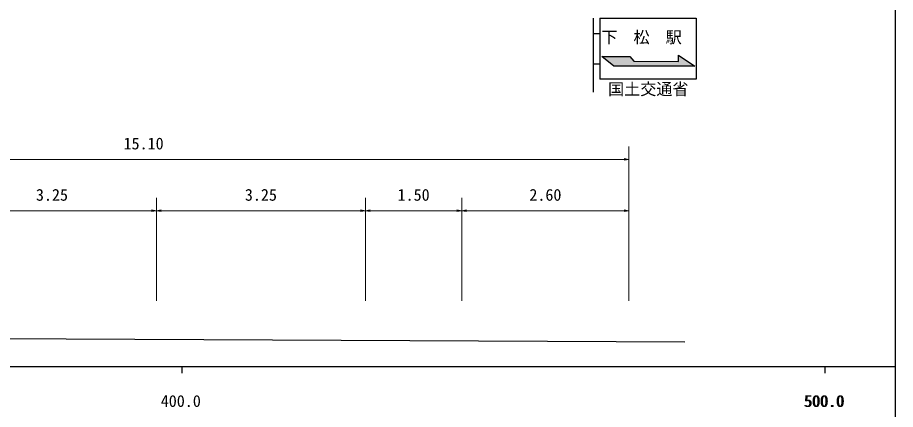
# Model space of a CAD drawing. Units: millimetres at full size, sheet at 1:1000, with parts at other scales. Extents: x 40000 to 680000, y 20000 to 380000.
# Drawn here: x 442453 to 579000, y 198357 to 259216 of the extents above; entities that cross this region are included whole.
import ezdxf
from ezdxf.enums import TextEntityAlignment as Align

# ---------------------------------------------------------------- set-up
doc = ezdxf.new("R2010")
doc.units = ezdxf.units.MM
doc.header["$LTSCALE"] = 1000
for name, color, linetype, lineweight in [('M-BGD', 7, 'Continuous', 25), ('M-STR-HTXT', 7, 'Continuous', 13), ('M-STR-STRC', 7, 'Continuous', 25), ('M-TTL-BAND', 7, 'Continuous', 25)]:
    doc.layers.add(name, color=color, linetype=linetype, lineweight=lineweight)
doc.styles.add('ＭＳ ゴシック', font='')
doc.styles.get('ＭＳ ゴシック').set_extended_font_data('MS Gothic')

# ---------------------------------------------------------------- blocks, each defined once
blk = doc.blocks.new('open_arrow')
at = {"color": 0, "linetype": 'Continuous', "lineweight": -2}
blk.add_lwpolyline([(7.5, 1.25), (0, 0), (7.5, -1.25)], dxfattribs=at)

msp = doc.modelspace()

# ---------------------------------------------------------------- hatches: boundary and pattern name
at = {"layer": 'M-STR-STRC'}
msp.add_hatch(color=256, dxfattribs=at).paths.add_polyline_path([(535223, 251666), (533331, 253168), (537709, 253183), (538335, 252448), (545262, 252401), (545247, 253371), (547811, 251666)])

# ---------------------------------------------------------------- linework, layer by layer
at = {"layer": 'M-BGD'}
msp.add_line((546229, 208777), (376964, 209598), dxfattribs=at)
at = {"layer": 'M-STR-HTXT'}
for p, q in [((537554, 215248), (537554, 239194)), ((386554, 237194), (537554, 237194)), ((464054, 215248), (464054, 231220)), ((496554, 215248), (496554, 231220)), ((511554, 215248), (511554, 231220)), ((431554, 229220), (464054, 229220)), ((464054, 229220), (496554, 229220)), ((496554, 229220), (511554, 229220)), ((511554, 229220), (537554, 229220))]:
    msp.add_line(p, q, dxfattribs=at)
at = {"layer": 'M-STR-STRC'}
for p, q in [((532000, 259135), (532000, 247635)), ((533000, 259135), (548000, 259135)), ((533000, 259135), (533000, 249635)), ((548000, 259135), (548000, 249635)), ((532000, 256760), (533000, 256760)), ((533331, 253168), (537709, 253183)), ((535223, 251666), (533331, 253168)), ((537709, 253183), (538335, 252448)), ((545262, 252401), (545247, 253371)), ((545247, 253371), (547811, 251666)), ((532000, 252010), (533000, 252010)), ((547811, 251666), (535223, 251666)), ((538335, 252448), (545262, 252401)), ((548000, 249635), (533000, 249635))]:
    msp.add_line(p, q, dxfattribs=at)
at = {"layer": 'M-TTL-BAND'}
for p, q in [((579000, 20000), (579000, 370000)), ((40000, 205000), (579000, 205000)), ((468000, 205000), (468000, 204000)), ((568000, 205000), (568000, 204000))]:
    msp.add_line(p, q, dxfattribs=at)

# ---------------------------------------------------------------- block references
at = {"layer": 'M-STR-HTXT', "xscale": 100, "yscale": 100, "rotation": 180}
for p in [(537554, 237194), (464054, 229220), (496554, 229220), (511554, 229220), (537554, 229220)]:
    msp.add_blockref('open_arrow', p, dxfattribs=at)
at = {"layer": 'M-STR-HTXT', "xscale": 100, "yscale": 100}
for p in [(464054, 229220), (496554, 229220), (511554, 229220)]:
    msp.add_blockref('open_arrow', p, dxfattribs=at)

# ---------------------------------------------------------------- texts
at = {"layer": 'M-STR-HTXT', "style": 'ＭＳ ゴシック'}
for s, p in [('15.10', (462054, 238194)), ('3.25', (447804, 230220)), ('3.25', (480304, 230220)), ('1.50', (504054, 230220)), ('2.60', (524554, 230220))]:
    msp.add_text(s, height=1833, dxfattribs=at).set_placement(p, align=Align.BOTTOM_CENTER)
at = {"layer": 'M-STR-STRC', "style": 'ＭＳ ゴシック'}
for s, p in [('下\u3000松\u3000駅', (539512, 256164)), ('国土交通省', (540556, 248110))]:
    msp.add_text(s, height=1833, dxfattribs=at).set_placement(p, align=Align.MIDDLE_CENTER)
at = {"layer": 'M-TTL-BAND', "style": 'ＭＳ ゴシック'}
for s, p in [('400.0', (467844, 198195)), ('500.0', (567844, 198195)), ('500.0', (568000, 198195))]:
    msp.add_text(s, height=1833, dxfattribs=at).set_placement(p, align=Align.BOTTOM_CENTER)

doc.saveas('drawing.dxf')
